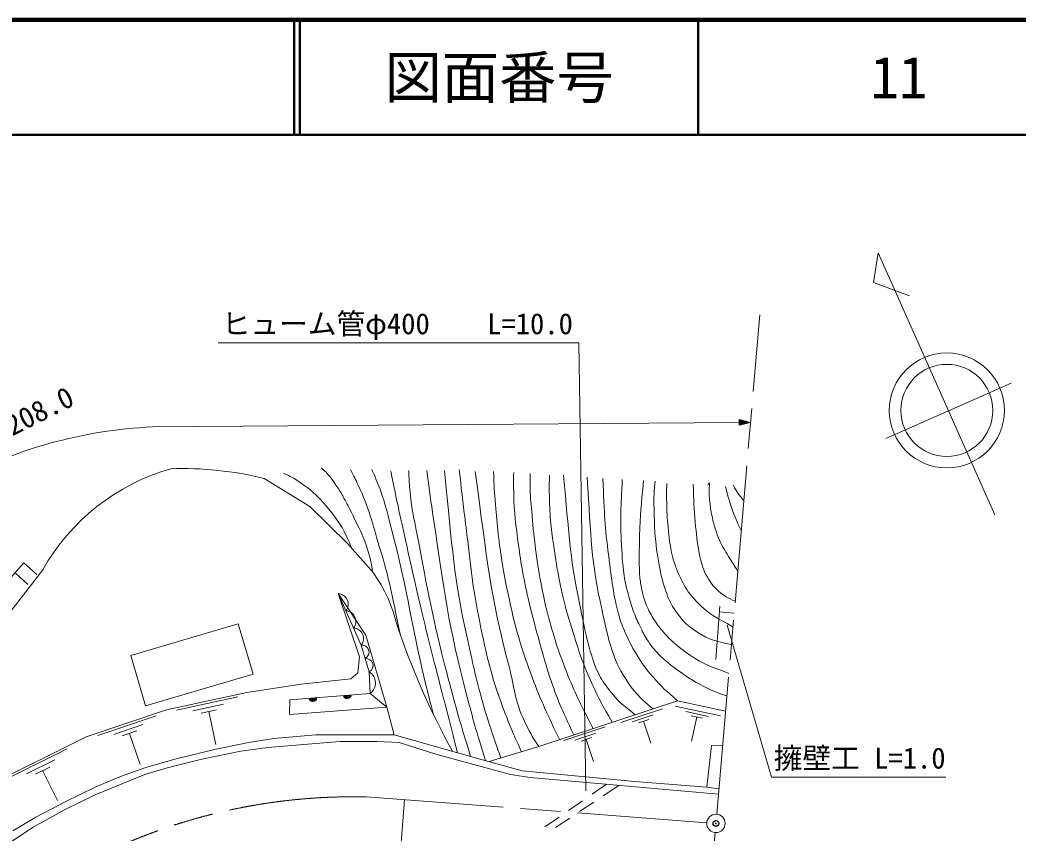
# Model space of a CAD drawing. Units: millimetres, scale not verified. Extents: x 40000 to 680000, y 20000 to 380000.
# Drawn here: x 484828 to 571883, y 309118 to 380000 of the extents above; entities that cross this region are included whole.
import ezdxf
from ezdxf.enums import TextEntityAlignment as Align

# ---------------------------------------------------------------- set-up
doc = ezdxf.new("R2010")
doc.units = ezdxf.units.MM
doc.header["$LTSCALE"] = 1000
doc.header["$PDMODE"] = 32
doc.header["$PDSIZE"] = 500
doc.linetypes.add('CHAIN', pattern=[18.5, 12, -1.5, 3.5, -1.5])
for name, color, linetype, lineweight in [('M-BGD', 7, 'Continuous', 13), ('M-BMK', 2, 'CHAIN', 13), ('M-BMK-SRVR', 3, 'Continuous', 13), ('M-STR-HTXT', 7, 'Continuous', 13), ('M-TTL', 2, 'Continuous', 140), ('M-TTL-LINE', 7, 'Continuous', 50)]:
    doc.layers.add(name, color=color, linetype=linetype, lineweight=lineweight)
doc.layers.add('M-OTRS', color=6, linetype='Continuous')
doc.layers.add('M-TTL-TXT', color=7, linetype='Continuous')
doc.styles.add('ＭＳ ゴシック', font='')
doc.styles.get('ＭＳ ゴシック').set_extended_font_data('MS Gothic')

msp = doc.modelspace()

# ---------------------------------------------------------------- linework, layer by layer
at = {"layer": 'M-BGD'}
for p, q in [((513403, 334363), (515435, 332077)), ((485170, 332659), (486290, 331661)), ((484399, 331794), (485519, 330796)), ((498478, 319840), (503834, 320993)), ((542189, 320647), (546381, 319741)), ((499894, 319771), (502572, 320348)), ((500640, 319558), (501979, 319847)), ((501310, 319702), (501924, 316846)), ((537252, 318763), (540876, 319954)), ((541991, 320185), (545945, 319330)), ((542922, 319708), (544899, 319280)), ((491616, 317623), (496711, 319344)), ((538237, 318820), (540049, 319415)), ((538769, 318727), (539675, 319025)), ((539222, 318876), (539858, 316943)), ((543360, 319337), (544348, 319124)), ((543854, 319230), (543398, 317121)), ((493004, 317714), (495552, 318575)), ((493756, 317589), (495030, 318020)), ((494393, 317805), (495311, 315087)), ((532255, 317171), (535879, 318362)), ((533240, 317228), (535052, 317823)), ((533773, 317135), (534679, 317433)), ((534226, 317284), (534861, 315351)), ((484021, 314003), (488939, 316444)), ((485413, 314285), (487873, 315506)), ((486191, 314262), (487420, 314873)), ((486806, 314568), (488107, 311944)), ((534727, 312493), (535992, 313368)), ((535706, 312366), (537069, 313272)), ((532670, 311072), (533904, 311925)), ((533625, 310981), (534874, 311812)), ((530614, 309650), (531848, 310503)), ((531543, 309596), (532792, 310427))]:
    msp.add_line(p, q, dxfattribs=at)
for points in [[(506121, 340036), (510101, 337580), (513403, 334363)], [(471551, 309756), (473537, 316281), (476847, 322019), (481702, 328765), (485170, 332659)], [(475726, 317514), (476065, 318192), (486817, 332077)], [(512589, 329991), (514433, 324490), (514307, 323071), (513677, 322567), (509358, 322094), (504629, 321369), (497599, 319856), (490600, 317491), (482183, 313314), (478431, 310934), (474806, 307750), (470755, 303573), (468761, 300846)], [(515379, 321290), (515300, 323166), (514591, 325499), (512589, 329991)], [(512589, 329991), (514985, 326381), (516829, 320092), (517467, 317684)], [(508365, 320723), (515379, 321290), (516829, 320092)], [(516829, 320092), (508349, 319461), (508365, 320723)], [(525766, 315347), (530082, 316668), (542189, 320647)], [(481991, 307016), (485971, 309640), (488765, 311164), (491389, 312434), (495707, 314212), (497655, 314805), (500703, 315567), (504089, 316244), (506460, 316583), (512725, 317091), (515943, 317091), (517890, 317006), (521107, 315990), (527627, 314212), (529320, 313958), (545756, 312503)], [(484193, 309302), (486225, 310487), (488765, 311842), (491389, 313112), (493591, 314043), (495707, 314805), (498332, 315567), (501803, 316414), (504767, 317006), (506968, 317345), (510609, 317684), (517467, 317684), (524663, 315652)], [(546120, 316717), (545155, 316735), (544729, 313112), (545797, 312983)], [(524663, 315652), (528643, 314551), (538464, 313620), (544729, 313112)]]:
    msp.add_lwpolyline(points, dxfattribs=at)
msp.add_lwpolyline([(495786, 320206), (505157, 322965), (503866, 327351), (494495, 324593)], close=True, dxfattribs=at)
for centre, radius, start, end in [((503246, 322720), 18906, 106.13042, 150.33723), ((498960, 310723), 30174, 76.2707, 91.83557), ((505543, 324498), 12461, 13.96227, 37.45764), ((512537, 329071), 922, 321.25433, 86.78252), ((513205, 327573), 922, 321.25433, 86.78252), ((580397, 348188), 66082, 198.23989, 208.90288), ((513872, 326076), 922, 321.25433, 86.78252), ((514652, 324880), 622, 298.1931, 95.63112), ((515007, 323714), 622, 298.1931, 95.63112), ((514709, 322201), 1131, 306.32263, 58.48932), ((510372, 320939), 354, 193.4225, 355.82768), ((510372, 320939), 283, 195.64654, 353.60364), ((510372, 320939), 212, 199.39287, 349.85732), ((510372, 320939), 142, 207.1046, 342.14559), ((510372, 320939), 100, 217.42226, 331.82792), ((510372, 320939), 100, 217.42226, 331.82792), ((513363, 321181), 354, 193.4225, 355.82768), ((513363, 321181), 283, 195.64654, 353.60364), ((513363, 321181), 212, 199.39287, 349.85732), ((513363, 321181), 142, 207.1046, 342.14559), ((513363, 321181), 100, 217.42226, 331.82792), ((513363, 321181), 100, 217.42226, 331.82792)]:
    msp.add_arc(centre, radius, start, end, dxfattribs=at)
for points, knots in [([(507815, 340459), (508095, 340356), (508180, 340314), (508407, 340205), (508904, 339967), (509137, 339752), (509593, 339443), (509905, 339231), (510074, 339102), (510355, 338850), (511332, 337973), (511794, 337379), (512556, 336310), (512951, 335756), (513110, 335401), (513403, 334786), (513559, 334458), (513613, 334345), (513781, 333937)], [0, 0, 0, 0, 1, 1, 1, 2, 2, 2, 3, 3, 3, 4, 4, 4, 5, 5, 5, 6, 6, 6, 6]), ([(511117, 340967), (511364, 340741), (511435, 340666), (511625, 340459), (511960, 340093), (512100, 339848), (512387, 339443), (512636, 339091), (512765, 338886), (512979, 338512), (513295, 337959), (513470, 337648), (513741, 337072), (514513, 335433), (515074, 334530), (515435, 332754), (515504, 332411), (515544, 332280), (515589, 331871)], [0, 0, 0, 0, 1, 1, 1, 2, 2, 2, 3, 3, 3, 4, 4, 4, 5, 5, 5, 6, 6, 6, 6]), ([(513657, 340798), (514000, 340178), (514081, 339978), (514334, 339443), (515290, 337419), (515549, 336167), (516197, 334024), (517074, 331122), (517253, 330067), (517986, 326470)], [0, 0, 0, 0, 1, 1, 1, 2, 2, 2, 3, 3, 3, 3]), ([(515519, 340798), (515778, 340248), (515839, 340079), (516027, 339612), (516623, 338138), (516804, 337255), (517213, 335718), (518700, 330119), (519014, 326857), (520430, 321240), (520604, 320548), (520655, 320322), (520882, 319470)], [0, 0, 0, 0, 1, 1, 1, 2, 2, 2, 3, 3, 3, 4, 4, 4, 4]), ([(517174, 340669), (517876, 337228), (518083, 336330), (518698, 333557), (520217, 326709), (520840, 324518), (522999, 316122)], [0, 0, 0, 0, 1, 1, 1, 2, 2, 2, 2]), ([(518747, 340713), (518761, 339954), (518784, 339732), (518832, 339104), (518958, 337467), (519208, 336570), (519509, 334956), (520378, 330301), (520849, 327683), (522049, 323102), (522802, 320232), (523067, 319263), (524140, 315799)], [0, 0, 0, 0, 1, 1, 1, 2, 2, 2, 3, 3, 3, 4, 4, 4, 4]), ([(520312, 340733), (520566, 338695), (520660, 338151), (520904, 336500), (521797, 330475), (522217, 327061), (523783, 321175), (524383, 318920), (524574, 318127), (525441, 315437)], [0, 0, 0, 0, 1, 1, 1, 2, 2, 2, 3, 3, 3, 3]), ([(521852, 340723), (522574, 333703), (522624, 331611), (523884, 325906), (524390, 323612), (524655, 322318), (525323, 320064), (525838, 318326), (526034, 317736), (526778, 315656)], [0, 0, 0, 0, 1, 1, 1, 2, 2, 2, 3, 3, 3, 3]), ([(523150, 340798), (523415, 338340), (523494, 337700), (523743, 335718), (524147, 332502), (524274, 330679), (524928, 327505), (525537, 324551), (525895, 322877), (526960, 320054), (527536, 318529), (527749, 317974), (528586, 316210)], [0, 0, 0, 0, 1, 1, 1, 2, 2, 2, 3, 3, 3, 4, 4, 4, 4]), ([(524521, 340648), (525654, 332571), (525768, 330156), (527484, 323630), (527976, 321757), (527990, 320603), (528833, 318859), (529262, 317972), (529441, 317615), (530082, 316668)], [0, 0, 0, 0, 1, 1, 1, 2, 2, 2, 3, 3, 3, 3]), ([(526129, 340648), (526193, 339261), (526209, 338893), (526298, 337770), (526379, 336743), (526432, 336168), (526552, 335145), (526665, 334184), (526737, 333646), (526891, 332690), (527061, 331627), (527171, 331033), (527399, 329980), (527723, 328483), (527889, 327638), (528330, 326170), (528691, 324969), (528921, 324303), (529346, 323122), (530191, 320775), (530600, 320008), (531878, 317258)], [0, 0, 0, 0, 1, 1, 1, 2, 2, 2, 3, 3, 3, 4, 4, 4, 5, 5, 5, 6, 6, 6, 7, 7, 7, 7]), ([(527897, 340539), (527872, 339697), (527882, 339455), (527897, 338761), (527934, 336968), (528085, 335967), (528320, 334189), (528434, 333326), (528500, 332843), (528659, 331987), (528862, 330890), (528994, 330279), (529251, 329193), (529582, 327796), (529793, 327019), (530183, 325637), (530500, 324509), (530664, 323872), (531029, 322759), (531700, 320715), (532057, 320036), (533127, 317669)], [0, 0, 0, 0, 1, 1, 1, 2, 2, 2, 3, 3, 3, 4, 4, 4, 5, 5, 5, 6, 6, 6, 7, 7, 7, 7]), ([(529326, 340459), (529312, 339854), (529316, 339685), (529326, 339189), (529345, 338261), (529415, 337743), (529495, 336818), (529601, 335592), (529670, 334905), (529834, 333686), (529999, 332457), (530099, 331769), (530342, 330553), (530547, 329522), (530649, 328940), (530934, 327928), (531503, 325916), (531841, 324786), (532628, 322848), (533380, 320996), (533712, 320354), (534829, 318228)], [0, 0, 0, 0, 1, 1, 1, 2, 2, 2, 3, 3, 3, 4, 4, 4, 5, 5, 5, 6, 6, 6, 7, 7, 7, 7]), ([(531019, 340310), (530983, 339190), (530991, 338865), (531019, 337939), (531069, 336278), (531204, 335350), (531442, 333706), (531606, 332576), (531715, 331944), (531950, 330827), (532204, 329626), (532350, 328952), (532712, 327779), (533408, 325530), (533754, 324241), (534744, 322106), (535363, 320774), (535601, 320294), (536478, 318770)], [0, 0, 0, 0, 1, 1, 1, 2, 2, 2, 3, 3, 3, 4, 4, 4, 5, 5, 5, 6, 6, 6, 6]), ([(532250, 340320), (532725, 335078), (532743, 333535), (533601, 329273), (533913, 327725), (534074, 326853), (534482, 325327), (534744, 324349), (534907, 323792), (535367, 322890), (535657, 322319), (535883, 322032), (536271, 321523), (536992, 320577), (537408, 320307), (538480, 319428)], [0, 0, 0, 0, 1, 1, 1, 2, 2, 2, 3, 3, 3, 4, 4, 4, 5, 5, 5, 5]), ([(534293, 340150), (534675, 334685), (534607, 332982), (535601, 328520), (535907, 327147), (536054, 326368), (536472, 325026), (536849, 323818), (537243, 323195), (537935, 322136), (538150, 321807), (538298, 321641), (538553, 321342), (539071, 320732), (539323, 320557), (540050, 319944)], [0, 0, 0, 0, 1, 1, 1, 2, 2, 2, 3, 3, 3, 4, 4, 4, 5, 5, 5, 5]), ([(535670, 340036), (535810, 336827), (535827, 335892), (536178, 333262), (536458, 331166), (536545, 329967), (537109, 327928), (537213, 327555), (537296, 327353), (537448, 326997), (537750, 326290), (537916, 325889), (538295, 325219), (538891, 324165), (539281, 323595), (540073, 322679), (540822, 321812), (541161, 321519), (542189, 320647)], [0, 0, 0, 0, 1, 1, 1, 2, 2, 2, 3, 3, 3, 4, 4, 4, 5, 5, 5, 6, 6, 6, 6]), ([(546507, 321070), (546145, 321175), (546040, 321217), (545745, 321324), (545023, 321588), (544650, 321816), (543967, 322171), (543519, 322404), (543287, 322569), (542867, 322848), (542178, 323306), (541798, 323576), (541173, 324118), (540750, 324486), (540526, 324711), (540157, 325134), (539940, 325384), (539833, 325537), (539649, 325812), (539353, 326255), (539207, 326518), (538972, 326997), (538717, 327515), (538582, 327811), (538379, 328352), (538148, 328969), (538045, 329325), (537871, 329960), (537702, 330580), (537620, 330933), (537533, 331569), (537370, 332753), (537342, 333424), (537279, 334617), (537169, 336698), (537243, 337432), (537363, 339951)], [0, 0, 0, 0, 1, 1, 1, 2, 2, 2, 3, 3, 3, 4, 4, 4, 5, 5, 5, 6, 6, 6, 7, 7, 7, 8, 8, 8, 9, 9, 9, 10, 10, 10, 11, 11, 11, 12, 12, 12, 12]), ([(539217, 339861), (539004, 337564), (538926, 336924), (538878, 335035), (538844, 333713), (538798, 332969), (538878, 331649), (538906, 331182), (538965, 330924), (539047, 330463), (539119, 330061), (539177, 329837), (539301, 329447), (539387, 329178), (539433, 329025), (539555, 328770), (539786, 328289), (539939, 328030), (540233, 327585), (540532, 327132), (540717, 326887), (541079, 326484), (541330, 326206), (541477, 326055), (541757, 325807), (542320, 325305), (542657, 325046), (543281, 324621), (544487, 323799), (545075, 323648), (546666, 323037)], [0, 0, 0, 0, 1, 1, 1, 2, 2, 2, 3, 3, 3, 4, 4, 4, 5, 5, 5, 6, 6, 6, 7, 7, 7, 8, 8, 8, 9, 9, 9, 10, 10, 10, 10]), ([(540235, 339787), (540183, 339388), (540176, 339271), (540151, 338940), (540091, 338149), (540128, 337701), (540151, 336908), (540173, 336147), (540156, 335718), (540235, 334961), (540354, 333830), (540426, 333194), (540659, 332082), (540771, 331548), (540825, 331245), (540997, 330727), (541245, 329981), (541342, 329531), (541759, 328865), (542411, 327824), (542917, 327273), (543950, 326609), (544975, 325950), (545576, 325823), (546883, 325552)], [0, 0, 0, 0, 1, 1, 1, 2, 2, 2, 3, 3, 3, 4, 4, 4, 5, 5, 5, 6, 6, 6, 7, 7, 7, 8, 8, 8, 8]), ([(541244, 339597), (541229, 338704), (541222, 338462), (541244, 337735), (541262, 337106), (541264, 336752), (541328, 336126), (541431, 335130), (541456, 334564), (541667, 333586), (541746, 333217), (541802, 333012), (541921, 332655), (542066, 332218), (542143, 331968), (542344, 331554), (542662, 330901), (542828, 330517), (543276, 329945), (543521, 329632), (543676, 329469), (543953, 329183), (544961, 328143), (545559, 327930), (547016, 327094)], [0, 0, 0, 0, 1, 1, 1, 2, 2, 2, 3, 3, 3, 4, 4, 4, 5, 5, 5, 6, 6, 6, 7, 7, 7, 8, 8, 8, 8]), ([(543560, 339518), (543604, 337943), (543609, 337501), (543729, 336216), (543829, 335154), (543879, 334556), (544068, 333506), (544140, 333104), (544197, 332880), (544322, 332490), (544430, 332151), (544482, 331952), (544661, 331644), (545016, 331032), (545230, 330672), (545761, 330204), (546258, 329766), (546535, 329632), (547209, 329321)], [0, 0, 0, 0, 1, 1, 1, 2, 2, 2, 3, 3, 3, 4, 4, 4, 5, 5, 5, 6, 6, 6, 6]), ([(544984, 339653), (544951, 339300), (544942, 339196), (544941, 338902), (544940, 338599), (544955, 338430), (544984, 338129), (545030, 337653), (545062, 337387), (545154, 336918), (545256, 336392), (545330, 336099), (545492, 335589), (545609, 335220), (545665, 335007), (545831, 334657), (546102, 334082), (546305, 333785), (546631, 333240), (546935, 332732), (547041, 332568), (547437, 331957)], [0, 0, 0, 0, 1, 1, 1, 2, 2, 2, 3, 3, 3, 4, 4, 4, 5, 5, 5, 6, 6, 6, 7, 7, 7, 7]), ([(546375, 339341), (546605, 338388), (546673, 338099), (546948, 337331), (547213, 336591), (547334, 336333), (547741, 335483)], [0, 0, 0, 0, 1, 1, 1, 2, 2, 2, 2]), ([(547058, 339451), (547226, 339099), (547279, 338979), (547471, 338708), (547644, 338462), (547724, 338376), (547969, 338122)], [0, 0, 0, 0, 1, 1, 1, 2, 2, 2, 2])]:
    msp.add_open_spline(points, degree=3, knots=knots, dxfattribs=at)
at = {"layer": 'M-BMK'}
for p, q in [((545604, 310751), (549367, 354299)), ((515011, 312265), (544738, 310015)), ((542019, 269256), (545467, 309157))]:
    msp.add_line(p, q, dxfattribs=at)
msp.add_arc((513862, 261914), 50364, 88.69239, 139.07174, dxfattribs=at)
at = {"layer": 'M-BMK-SRVR'}
for p, q in [((559682, 359687), (559283, 357119)), ((569847, 336847), (559682, 359687)), ((559283, 357119), (562427, 355948)), ((560339, 343503), (571271, 348328)), ((518378, 312010), (515803, 280131))]:
    msp.add_line(p, q, dxfattribs=at)
for centre, radius in [((565673, 345962), 5016), ((565673, 345962), 4013), ((545536, 309954), 800)]:
    msp.add_circle(centre, radius, dxfattribs=at)
at = {"layer": 'M-OTRS'}
msp.add_point((545536, 309954), dxfattribs=at)
at = {"layer": 'M-STR-HTXT'}
for p, q in [((496385, 344523), (547557, 344914)), ((548557, 344921), (547555, 345164)), ((547555, 345164), (547559, 344664)), ((547755, 345115), (547555, 345114)), ((547556, 345064), (547956, 345067)), ((548156, 345018), (547556, 345014)), ((547556, 344964), (548356, 344970)), ((548557, 344921), (547557, 344914)), ((547557, 344864), (548357, 344870)), ((548158, 344818), (547558, 344814)), ((547558, 344764), (547958, 344767)), ((548557, 344921), (547559, 344664)), ((547758, 344715), (547558, 344714)), ((544814, 339443), (544899, 339612)), ((545520, 324237), (545881, 328891)), ((545842, 328392), (547120, 328293))]:
    msp.add_line(p, q, dxfattribs=at)
for points in [[(534184, 312802), (533573, 351852), (502123, 351852)], [(546502, 327233), (550373, 313987), (565573, 313987)]]:
    msp.add_lwpolyline(points, dxfattribs=at)
msp.add_arc((498219, 304303), 40262, 92.61065, 118.4664, dxfattribs=at)
at = {"layer": 'M-TTL'}
msp.add_line((680000, 380000), (40000, 380000), dxfattribs=at)
at = {"layer": 'M-TTL-LINE'}
for p, q in [((508747, 380000), (508747, 370000)), ((509247, 380000), (509247, 370000)), ((543997, 380000), (543997, 370000)), ((40000, 370000), (680000, 370000))]:
    msp.add_line(p, q, dxfattribs=at)

# ---------------------------------------------------------------- texts
at = {"layer": 'M-STR-HTXT', "style": 'ＭＳ ゴシック'}
for s, p in [('ヒューム管φ400\u3000\u3000L=10.0', (517748, 352052)), ('擁壁工 L=1.0', (558073, 314187))]:
    msp.add_text(s, height=1833, dxfattribs=at).set_placement(p, align=Align.BOTTOM_CENTER)
msp.add_text('側\u3000\u3000溝 L=208.0', height=1833, rotation=26.6, dxfattribs=at).set_placement((481037, 341526), align=Align.BOTTOM_CENTER)
at = {"layer": 'M-TTL-TXT', "style": 'ＭＳ ゴシック'}
for s, p in [('図面番号', (526622, 375000)), ('11', (561497, 375000))]:
    msp.add_text(s, height=3666, dxfattribs=at).set_placement(p, align=Align.MIDDLE_CENTER)

doc.saveas('drawing.dxf')
